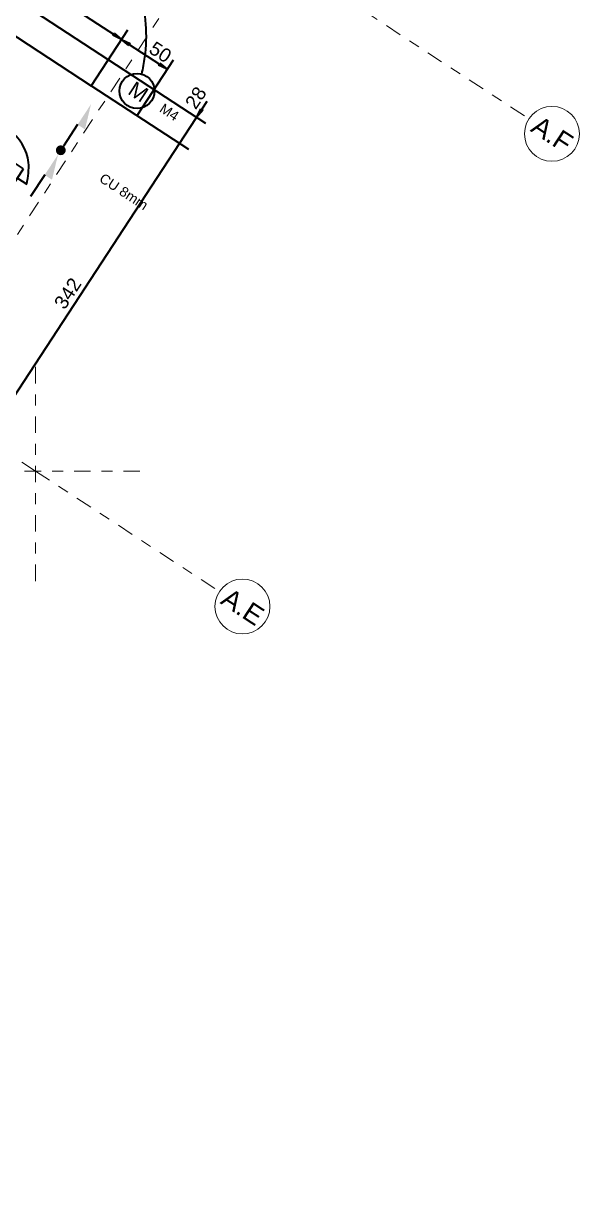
# Model space of a CAD drawing. Header units: metres. Extents: x 2696276 to 2696381, y 1245119 to 1245220.
# Drawn here: x 2696308.93 to 2696313.99, y 1245168.53 to 1245179.25 of the extents above; entities that cross this region are included whole.
import ezdxf

# ---------------------------------------------------------------- set-up
doc = ezdxf.new("R2010")
doc.units = ezdxf.units.M
doc.header["$PDMODE"] = 2
doc.header["$PDSIZE"] = -2
doc.linetypes.add('000_hbf_Strichpunkt 3_1_1mm Achsen', pattern=[0.25, 0.15, -0.05, 0, -0.05])
for name, color, linetype, lineweight, true_color in [('008_232.1__Erdungen u. Schutzpotenzialausgleich', 1, 'Continuous', 35, 0xff0000), ('011_232.51_Lichtinstallationen allgemein_Deckenltg', 150, 'Continuous', 35, 0x0080ff), ('014_232.62_Storeninstallationen', 1, 'Continuous', 35, 0xff0000), ('014_232.62_Storeninstallationen_Deckenltg', 1, 'Continuous', 35, 0xff0000), ('035_236.3__UKV-Installationen', 24, 'Continuous', 35, 0x993300), ('035_236.3__UKV-Installationen_Deckenltg', 24, 'Continuous', 35, 0x993300)]:
    doc.layers.add(name, color=color, linetype=linetype, lineweight=lineweight, true_color=true_color)
doc.layers.add('1_M01_Achsen.V', color=7, linetype='Continuous')
doc.layers.add('X_Mass', color=7, linetype='Continuous', lineweight=35)
doc.layers.add('X_Mass_Sperrzonen', color=7, linetype='Continuous', lineweight=35)
doc.styles.add('ERSTELLTER_STIL_2', font='')
doc.styles.get("Standard").update_dxf_attribs({"font": 'arial.ttf'})
doc.styles.get('ERSTELLTER_STIL_2').set_extended_font_data('Arial', bold=True)

# ---------------------------------------------------------------- blocks, each defined once
blk = doc.blocks.new('0_Leitung_ durchgehend-A0S2JC8M73', base_point=(818.4, 1245.3))
at = {"lineweight": -2}
blk.add_hatch(color=0, dxfattribs=at).paths.add_polyline_path([(819.7, 1292.5), (819, 1293.4), (818.6, 1294.5), (818.4, 1295.6), (818.6, 1296.8), (819, 1297.9), (819.7, 1298.8), (820.7, 1299.5), (821.7, 1299.9), (822.9, 1300.1), (824.1, 1299.9), (825.1, 1299.5), (826.1, 1298.8), (826.8, 1297.9), (827.2, 1296.8), (827.4, 1295.6), (827.2, 1294.5), (826.8, 1293.4), (826.1, 1292.5), (825.1, 1291.7), (824.1, 1291.3), (822.9, 1291.1), (821.7, 1291.3), (820.7, 1291.7)])
at = {"color": 0, "lineweight": -2}
for p, q in [((822.9, 1323.6), (822.9, 1300.1)), ((822.9, 1268.8), (822.9, 1245.3))]:
    blk.add_line(p, q, dxfattribs=at)
for points in [[(822.9, 1323.6), (822.9, 1345.9), (830.9, 1323.6)], [(830.9, 1268.8), (822.9, 1268.8), (822.9, 1291.1)]]:
    blk.add_solid(points, dxfattribs=at)
blk = doc.blocks.new('Maß-A0S2JCHG73', base_point=(438.4, 45))
at = {"linetype": 'ByBlock', "lineweight": -2, "ltscale": 0.35}
blk.add_hatch(color=0, dxfattribs=at).paths.add_polyline_path([(911.3, 1360), (911.3, 1360.3), (911.1, 1360.6), (910.9, 1360.9), (910.7, 1361.1), (910.3, 1361.2), (910, 1361.3), (909.7, 1361.2), (909.3, 1361.1), (909.1, 1360.9), (908.9, 1360.6), (908.7, 1360.3), (908.7, 1360), (908.7, 1359.6), (908.9, 1359.3), (909.1, 1359), (909.3, 1358.8), (909.7, 1358.7), (910, 1358.6), (910.3, 1358.7), (910.7, 1358.8), (910.9, 1359), (911.1, 1359.3), (911.3, 1359.6)])
at = {"color": 0, "linetype": 'ByBlock', "lineweight": -2, "ltscale": 0.35}
for p, q in [((910, 1405.7), (910, 45)), ((910, 1388.4), (908.9, 1397.1)), ((908.9, 1397.1), (911.1, 1397.1)), ((911.1, 1397.1), (910, 1388.4)), ((920, 1388.4), (608, 1388.4)), ((920, 1360), (813.9, 1360))]:
    blk.add_line(p, q, dxfattribs=at)
blk.add_solid([(910, 1388.4), (908.9, 1397.1), (911.1, 1397.1)], dxfattribs=at)
at = {"color": 0, "linetype": 'ByBlock', "lineweight": -2, "ltscale": 0.35, "char_height": 12.5, "attachment_point": 1, "rotation": 90}
for s, insert in [('{\\fArial;28}', (893.3, 1393.3)), ('{\\fArial;342}', (893.3, 1175.5))]:
    blk.add_mtext(s, dxfattribs=dict(at, insert=insert))
blk = doc.blocks.new('0_232.51_Lichtinstallationen allgemein_Bodenltg-A0S2JCUU73', base_point=(429.4, 1232.8))
at = {"color": 0, "linetype": 'ByBlock', "lineweight": -2, "ltscale": 0.35}
blk.add_open_spline([(813.9, 1233), (810.5, 1232.9), (791.2, 1232.3), (692, 1282.2), (648, 1430.4), (520, 1527.3), (453.9, 1532.9), (429.4, 1535)], degree=3, knots=[0, 0, 0, 0, 10, 57.873069, 313.494361, 437.669809, 510.516879, 510.516879, 510.516879, 510.516879], dxfattribs=at)
blk = doc.blocks.new('Maß-A0S2JCWY73', base_point=(676.1, 1129.7))
at = {"linetype": 'ByBlock', "lineweight": -2, "ltscale": 0.35}
blk.add_hatch(color=0, dxfattribs=at).paths.add_polyline_path([(694.3, 1161.9), (694.3, 1162.2), (694.1, 1162.6), (693.9, 1162.8), (693.7, 1163), (693.3, 1163.2), (693, 1163.2), (692.7, 1163.2), (692.3, 1163), (692.1, 1162.8), (691.9, 1162.6), (691.7, 1162.2), (691.7, 1161.9), (691.7, 1161.6), (691.9, 1161.2), (692.1, 1161), (692.3, 1160.8), (692.7, 1160.6), (693, 1160.6), (693.3, 1160.6), (693.7, 1160.8), (693.9, 1161), (694.1, 1161.2), (694.3, 1161.6)])
at = {"color": 0, "linetype": 'ByBlock', "lineweight": -2, "ltscale": 0.35}
for p, q in [((683, 1360), (813.9, 1360)), ((691.9, 1351.3), (693, 1360)), ((694.1, 1351.3), (691.9, 1351.3)), ((693, 1360), (694.1, 1351.3)), ((693, 1360), (693, 1132.6)), ((693, 1243), (691.9, 1251.6)), ((691.9, 1251.6), (694.1, 1251.6)), ((694.1, 1251.6), (693, 1243)), ((683, 1243), (793.9, 1243)), ((691.9, 1234.3), (693, 1243)), ((694.1, 1234.3), (691.9, 1234.3)), ((693, 1243), (694.1, 1234.3)), ((683, 1161.9), (803.9, 1161.9)), ((683, 1150), (813.9, 1150)), ((691.9, 1141.3), (693, 1150)), ((693, 1150), (694.1, 1141.3)), ((694.1, 1141.3), (691.9, 1141.3))]:
    blk.add_line(p, q, dxfattribs=at)
for points in [[(693, 1360), (694.1, 1351.3), (691.9, 1351.3)], [(693, 1243), (691.9, 1251.6), (694.1, 1251.6)], [(693, 1243), (694.1, 1234.3), (691.9, 1234.3)], [(693, 1150), (694.1, 1141.3), (691.9, 1141.3)]]:
    blk.add_solid(points, dxfattribs=at)
at = {"color": 0, "linetype": 'ByBlock', "lineweight": -2, "ltscale": 0.35, "char_height": 12.5, "attachment_point": 1, "rotation": 90}
for s, insert in [('{\\fArial;117}', (676.1, 1253.7)), ('{\\fArial;81}', (676.2, 1208.4)), ('{\\fArial;12}', (676.2, 1129.7))]:
    blk.add_mtext(s, dxfattribs=dict(at, insert=insert))
blk = doc.blocks.new('0_232.62_Storeninstallationen_Deckenltg-A0S2JD0673', base_point=(804.6, 1394.2))
at = {"color": 0, "linetype": 'ByBlock', "lineweight": -2, "ltscale": 0.35}
blk.add_open_spline([(846.6, 1394.2), (844.6, 1399), (835.3, 1422.3), (819.3, 1442.8), (804.6, 1456.3)], degree=3, knots=[0, 0, 0, 0, 15.587001, 75.269673, 75.269673, 75.269673, 75.269673], dxfattribs=at)
blk = doc.blocks.new('0_236.3_UKV-Installationen_Deckenltg-A0S2JDDQ73', base_point=(389.4, 1203.9))
at = {"color": 0, "linetype": 'ByBlock', "lineweight": -2, "ltscale": 0.35}
blk.add_open_spline([(813.9, 1253), (811.1, 1259.2), (797.5, 1289.6), (707.5, 1285.6), (571.4, 1296.7), (460.9, 1240.4), (389.4, 1203.9)], degree=3, knots=[0, 0, 0, 0, 19.605554, 96.356642, 221.512828, 451.891016, 451.891016, 451.891016, 451.891016], dxfattribs=at)
blk = doc.blocks.new('1xRJ45-Steckdose_ UP-A0S2JDJ873', base_point=(793.9, 1243))
at = {"color": 0, "lineweight": -2}
for p, q in [((803.9, 1263), (793.9, 1263)), ((803.9, 1243), (803.9, 1263)), ((803.9, 1253), (813.9, 1253)), ((793.9, 1243), (803.9, 1243))]:
    blk.add_line(p, q, dxfattribs=at)
blk = doc.blocks.new('Maß-A0S2JDPQ73', base_point=(813.9, 1360))
at = {"color": 7, "linetype": 'ByBlock', "lineweight": -2, "ltscale": 0.35, "true_color": 0xffffff}
for p, q in [((813.9, 1420.5), (813.9, 1360)), ((863.7, 1420.5), (863.7, 1360)), ((813.9, 1410.5), (822.6, 1411.6)), ((813.9, 1410.5), (863.7, 1410.5)), ((822.6, 1409.4), (813.9, 1410.5)), ((822.6, 1411.6), (822.6, 1409.4)), ((855, 1409.4), (855, 1411.6)), ((855, 1411.6), (863.7, 1410.5)), ((863.7, 1410.5), (855, 1409.4))]:
    blk.add_line(p, q, dxfattribs=at)
for points in [[(813.9, 1410.5), (822.6, 1411.6), (822.6, 1409.4)], [(863.7, 1410.5), (855, 1409.4), (855, 1411.6)]]:
    blk.add_solid(points, dxfattribs=at)
at = {"color": 7, "linetype": 'ByBlock', "lineweight": -2, "ltscale": 0.35, "true_color": 0xffffff, "insert": (840.2, 1426.5), "char_height": 12.5, "attachment_point": 1}
blk.add_mtext('{\\fArial;50}', dxfattribs=at)
blk = doc.blocks.new('Maß-A0S2JDTI73', base_point=(26.4, 1360))
at = {"color": 0, "linetype": 'ByBlock', "lineweight": -2, "ltscale": 0.35}
for p, q in [((26.4, 1400.5), (26.4, 1535)), ((208.2, 1420.5), (208.2, 1394.6)), ((601.8, 1420.5), (601.8, 1394.6)), ((813.9, 1420.5), (813.9, 1360)), ((26.4, 1410.5), (35.1, 1411.6)), ((35.1, 1409.4), (26.4, 1410.5)), ((813.9, 1410.5), (26.4, 1410.5)), ((35.1, 1411.6), (35.1, 1409.4)), ((199.5, 1409.4), (199.5, 1411.6)), ((199.5, 1411.6), (208.2, 1410.5)), ((208.2, 1410.5), (199.5, 1409.4)), ((208.2, 1410.5), (216.9, 1411.6)), ((216.9, 1409.4), (208.2, 1410.5)), ((216.9, 1411.6), (216.9, 1409.4)), ((593.1, 1409.4), (593.1, 1411.6)), ((593.1, 1411.6), (601.8, 1410.5)), ((601.8, 1410.5), (593.1, 1409.4)), ((601.8, 1410.5), (610.5, 1411.6)), ((610.5, 1409.4), (601.8, 1410.5)), ((610.5, 1411.6), (610.5, 1409.4)), ((805.2, 1409.4), (805.2, 1411.6)), ((805.2, 1411.6), (813.9, 1410.5)), ((813.9, 1410.5), (805.2, 1409.4))]:
    blk.add_line(p, q, dxfattribs=at)
for points in [[(26.4, 1410.5), (35.1, 1411.6), (35.1, 1409.4)], [(208.2, 1410.5), (199.5, 1409.4), (199.5, 1411.6)], [(208.2, 1410.5), (216.9, 1411.6), (216.9, 1409.4)], [(601.8, 1410.5), (593.1, 1409.4), (593.1, 1411.6)], [(601.8, 1410.5), (610.5, 1411.6), (610.5, 1409.4)], [(813.9, 1410.5), (805.2, 1409.4), (805.2, 1411.6)]]:
    blk.add_solid(points, dxfattribs=at)
at = {"color": 0, "linetype": 'ByBlock', "lineweight": -2, "ltscale": 0.35, "char_height": 12.5, "attachment_point": 1}
for s, insert in [('{\\fArial;182}', (117.3, 1426.8)), ('{\\fArial;394}', (364.4, 1427.4)), ('{\\fArial;212}', (694, 1427.2))]:
    blk.add_mtext(s, dxfattribs=dict(at, insert=insert))
blk = doc.blocks.new('Motor allgemein-A0S2JDYI73', base_point=(835.4, 1363))
at = {"color": 0, "lineweight": -2}
blk.add_circle((851.4, 1379), 16, dxfattribs=at)
at = {"color": 0, "lineweight": -2, "insert": (844.7, 1386), "char_height": 14, "attachment_point": 1}
blk.add_mtext('{\\fArial;M}', dxfattribs=at)
blk = doc.blocks.new('A$C4181af03')
at = {"layer": '1_M01_Achsen.V', "color": 7, "linetype": '000_hbf_Strichpunkt 3_1_1mm Achsen', "lineweight": 13}
for p, q in [((8.319, 17.85), (8.319, -15.15)), ((8.319, 17.85), (8.319, -15.15)), ((9.639, 15.53), (11.639, 15.53)), ((9.639, 15.53), (11.639, 15.53)), ((9.639, 10.385), (-9.361, 10.385)), ((9.639, 10.385), (-9.361, 10.385)), ((9.639, 10.385), (11.639, 10.385)), ((9.639, 10.385), (11.639, 10.385))]:
    blk.add_line(p, q, dxfattribs=at)
at = {"layer": '1_M01_Achsen.V', "color": 7, "linetype": 'Continuous', "lineweight": 13}
for centre in [(11.889, 15.53), (11.889, 15.53), (11.889, 10.385), (11.889, 10.385)]:
    blk.add_circle(centre, 0.25, dxfattribs=at)
at = {"layer": '1_M01_Achsen.V', "color": 7, "linetype": '000_hbf_Strichpunkt 3_1_1mm Achsen', "lineweight": 13}
blk.add_point((9.639, 10.385), dxfattribs=at)
blk.add_point((9.639, 10.385), dxfattribs=at)
blk.add_point((9.639, 10.385), dxfattribs=at)
blk.add_point((9.639, 10.385), dxfattribs=at)
at = {"layer": '1_M01_Achsen.V', "color": 7, "lineweight": 13, "char_height": 0.175, "attachment_point": 1, "style": 'ERSTELLTER_STIL_2'}
for s, insert in [('\\A1;\\pt0;{\\fArial|b0|i0|c0|p34;A.F}', (11.702, 15.617)), ('\\A1;\\pt0;{\\fArial|b0|i0|c0|p34;A.F}', (11.702, 15.617)), ('\\A1;\\pt0;{\\fArial|b0|i0|c0|p34;A.E}', (11.696, 10.472)), ('\\A1;\\pt0;{\\fArial|b0|i0|c0|p34;A.E}', (11.696, 10.472))]:
    blk.add_mtext(s, dxfattribs=dict(at, insert=insert))
blk = doc.blocks.new('A$Ccc2696ef')
blk.add_blockref('A$C4181af03', (0, 0))

msp = doc.modelspace()

# ---------------------------------------------------------------- block references
at = {"rotation": 326.8000002754653}
msp.add_blockref('A$Ccc2696ef', (2696295.289, 1245171.757), dxfattribs=at)
at = {"layer": '008_232.1__Erdungen u. Schutzpotenzialausgleich', "linetype": 'Continuous', "ltscale": 0.35, "xscale": 0.01, "yscale": 0.01, "zscale": 0.01, "rotation": 326.8000002754653}
msp.add_blockref('0_Leitung_ durchgehend-A0S2JC8M73', (2696308.957, 1245177.696), dxfattribs=at)
at = {"layer": '011_232.51_Lichtinstallationen allgemein_Deckenltg', "ltscale": 0.35, "xscale": 0.01, "yscale": 0.01, "zscale": 0.01, "rotation": 326.8000002754653}
msp.add_blockref('0_232.51_Lichtinstallationen allgemein_Bodenltg-A0S2JCUU73', (2696305.633, 1245179.721), dxfattribs=at)
at = {"layer": '014_232.62_Storeninstallationen', "linetype": 'Continuous', "ltscale": 0.35, "xscale": 0.01, "yscale": 0.01, "zscale": 0.01, "rotation": 326.8000002754653}
msp.add_blockref('Motor allgemein-A0S2JDYI73', (2696309.743, 1245178.587), dxfattribs=at)
at = {"layer": '014_232.62_Storeninstallationen_Deckenltg', "ltscale": 0.35, "xscale": 0.01, "yscale": 0.01, "zscale": 0.01, "rotation": 326.8000002754653}
msp.add_blockref('0_232.62_Storeninstallationen_Deckenltg-A0S2JD0673', (2696309.657, 1245179.017), dxfattribs=at)
at = {"layer": '035_236.3__UKV-Installationen', "linetype": 'Continuous', "ltscale": 0.35, "xscale": 0.01, "yscale": 0.01, "zscale": 0.01, "rotation": 326.8000002754653}
msp.add_blockref('1xRJ45-Steckdose_ UP-A0S2JDJ873', (2696308.738, 1245177.81), dxfattribs=at)
at = {"layer": '035_236.3__UKV-Installationen_Deckenltg', "ltscale": 0.35, "xscale": 0.01, "yscale": 0.01, "zscale": 0.01, "rotation": 326.8000002754653}
msp.add_blockref('0_236.3_UKV-Installationen_Deckenltg-A0S2JDDQ73', (2696305.14, 1245179.698), dxfattribs=at)
at = {"layer": 'X_Mass', "ltscale": 0.35, "xscale": 0.01, "yscale": 0.01, "zscale": 0.01, "rotation": 326.8000002754653}
for name, p in [('Maß-A0S2JDTI73', (2696302.957, 1245182.992)), ('Maß-A0S2JCHG73', (2696299.204, 1245169.733)), ('Maß-A0S2JCWY73', (2696307.133, 1245177.508))]:
    msp.add_blockref(name, p, dxfattribs=at)
at = {"layer": 'X_Mass_Sperrzonen', "color": 0, "ltscale": 0.35, "xscale": 0.01, "yscale": 0.01, "zscale": 0.01, "rotation": 326.8000002754653}
msp.add_blockref('Maß-A0S2JDPQ73', (2696309.546, 1245178.68), dxfattribs=at)

# ---------------------------------------------------------------- texts
at = {"layer": '008_232.1__Erdungen u. Schutzpotenzialausgleich', "ltscale": 0.35, "insert": (2696309.661, 1245177.889), "char_height": 0.09, "attachment_point": 1, "rotation": 326.8, "line_spacing_factor": 1.002}
msp.add_mtext('{\\fArial;CU 8mm}', dxfattribs=at)
at = {"layer": '014_232.62_Storeninstallationen', "linetype": 'Continuous', "ltscale": 0.35, "insert": (2696310.283, 1245178.477, 19), "char_height": 0.09, "attachment_point": 2, "rotation": 326.8, "line_spacing_factor": 1.002}
msp.add_mtext('{\\fArial;M4}', dxfattribs=at)

doc.saveas('drawing.dxf')
